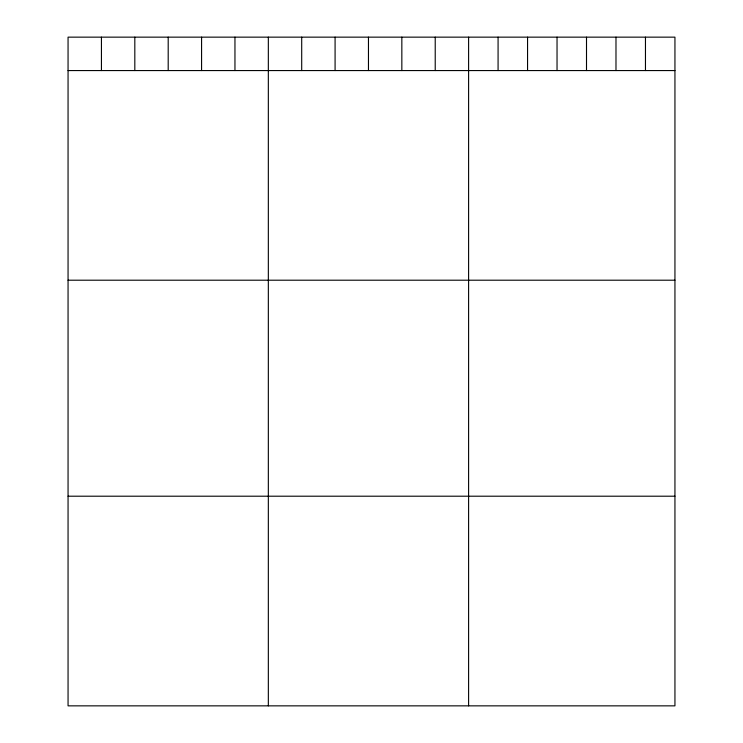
<?xml version="1.0" encoding="UTF-8"?>
<svg xmlns="http://www.w3.org/2000/svg" width="743" height="743" viewBox="0 0 743 743"><rect width="100%" height="100%" fill="white"/><g stroke="black" fill="none" stroke-linecap="round" stroke-linejoin="round"><path stroke-width="1.11" d="M674.941 70.566L674.941 705.85L68.059 705.85L68.059 37.15L674.941 37.15L674.941 70.566L68.059 70.566M68.059 280.204L674.941 280.204M68.059 496.203L674.941 496.203M645.463 37.15L645.463 70.566M615.984 37.15L615.984 70.566M586.506 37.15L586.506 70.566M557.036 37.15L557.036 70.566M527.558 37.15L527.558 70.566M498.079 37.15L498.079 70.566M468.601 37.15L468.601 705.85M435.222 37.15L435.222 70.566M401.842 37.15L401.842 70.566M368.463 37.15L368.463 70.566M335.084 37.15L335.084 70.566M301.704 37.15L301.704 70.566M268.334 37.15L268.334 705.85M234.955 37.15L234.955 70.566M201.576 37.15L201.576 70.566M168.197 37.15L168.197 70.566M134.817 37.15L134.817 70.566M101.438 37.15L101.438 70.566"/></g></svg>
